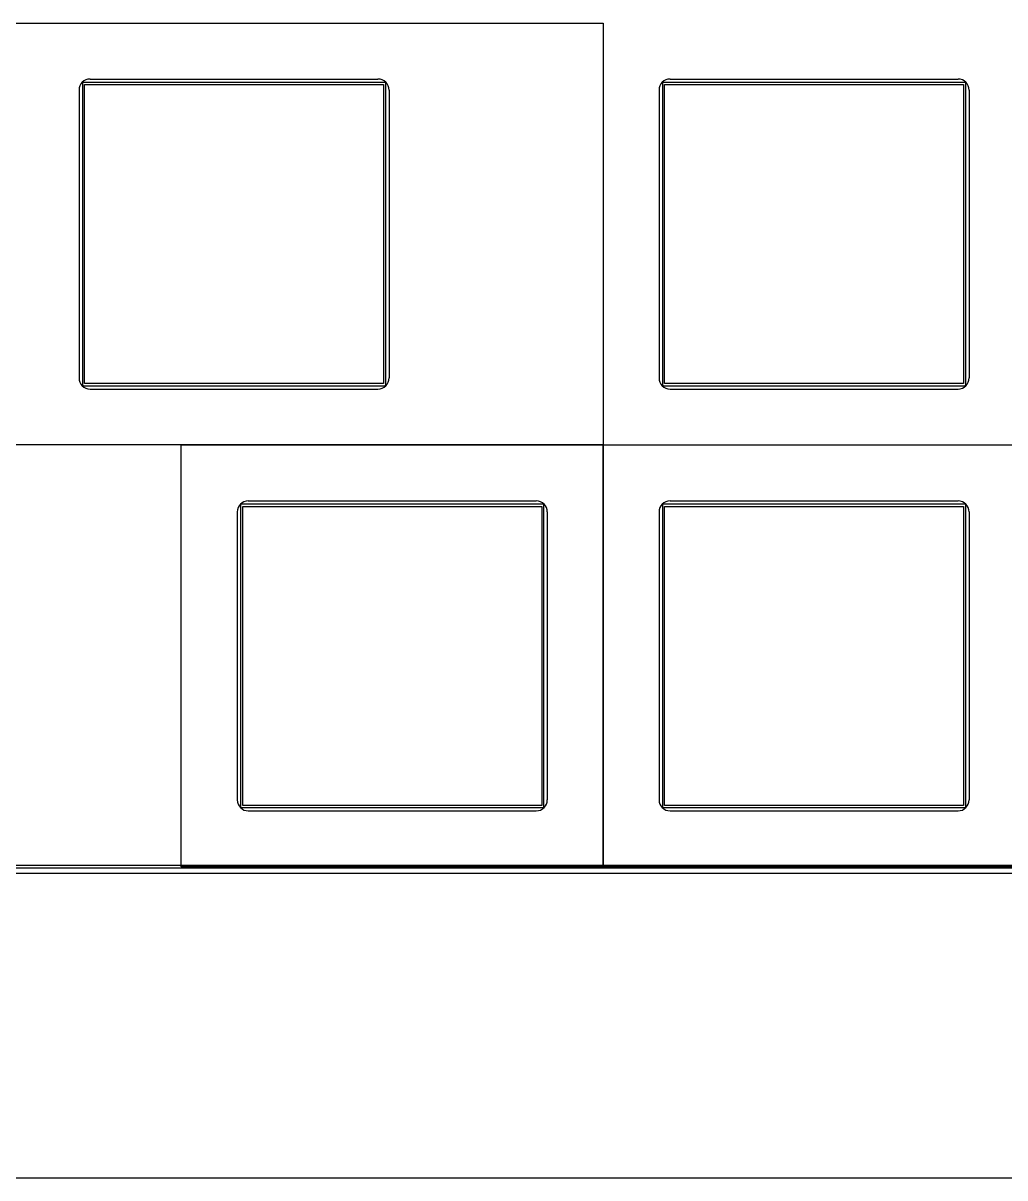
# Model space of a CAD drawing. Header units: millimetres. Extents: x 48 to 497, y 27 to 150.
# Drawn here: x 405.7 to 450, y 26.9 to 79 of the extents above; entities that cross this region are included whole.
import ezdxf

# ---------------------------------------------------------------- set-up
doc = ezdxf.new("R2010")
doc.units = ezdxf.units.MM
doc.layers.add('BLACK', color=20, linetype='Continuous')
doc.layers.add('ref', color=150, linetype='Continuous')

msp = doc.modelspace()

# ---------------------------------------------------------------- linework, layer by layer
for p, q in [((481.812, 40.63), (289.947, 40.63)), ((277.447, 26.88), (494.062, 26.88))]:
    msp.add_line(p, q)
at = {"layer": 'BLACK', "linetype": 'Continuous'}
for p, q in [((408.368, 76.34), (408.353, 76.305)), ((408.353, 76.305), (408.353, 62.705)), ((408.403, 76.355), (408.368, 76.34)), ((422.003, 76.355), (408.403, 76.355)), ((408.453, 62.755), (408.453, 76.255)), ((408.453, 76.255), (421.953, 76.255)), ((421.953, 76.255), (421.953, 62.755)), ((422.039, 76.34), (422.003, 76.355)), ((422.053, 76.305), (422.039, 76.34)), ((422.053, 62.705), (422.053, 76.305)), ((434.562, 76.34), (434.547, 76.305)), ((434.547, 76.305), (434.547, 62.705)), ((434.597, 76.355), (434.562, 76.34)), ((448.197, 76.355), (434.597, 76.355)), ((434.647, 62.755), (434.647, 76.255)), ((434.647, 76.255), (448.147, 76.255)), ((448.147, 76.255), (448.147, 62.755)), ((448.232, 76.34), (448.197, 76.355)), ((448.247, 76.305), (448.232, 76.34)), ((448.247, 62.705), (448.247, 76.305)), ((408.353, 62.705), (408.368, 62.669)), ((408.368, 62.669), (408.403, 62.655)), ((408.403, 62.655), (422.003, 62.655)), ((421.953, 62.755), (408.453, 62.755)), ((422.003, 62.655), (422.039, 62.669)), ((422.039, 62.669), (422.053, 62.705)), ((434.547, 62.705), (434.562, 62.669)), ((434.562, 62.669), (434.597, 62.655)), ((434.597, 62.655), (448.197, 62.655)), ((448.147, 62.755), (434.647, 62.755)), ((448.197, 62.655), (448.232, 62.669)), ((448.232, 62.669), (448.247, 62.705)), ((415.512, 57.29), (415.497, 57.255)), ((415.497, 57.255), (415.497, 43.655)), ((415.547, 57.305), (415.512, 57.29)), ((429.147, 57.305), (415.547, 57.305)), ((415.597, 43.705), (415.597, 57.205)), ((415.597, 57.205), (429.097, 57.205)), ((429.097, 57.205), (429.097, 43.705)), ((429.182, 57.29), (429.147, 57.305)), ((429.197, 57.255), (429.182, 57.29)), ((429.197, 43.655), (429.197, 57.255)), ((434.562, 57.29), (434.547, 57.255)), ((434.547, 57.255), (434.547, 43.655)), ((434.597, 57.305), (434.562, 57.29)), ((448.197, 57.305), (434.597, 57.305)), ((434.647, 43.705), (434.647, 57.205)), ((434.647, 57.205), (448.147, 57.205)), ((448.147, 57.205), (448.147, 43.705)), ((448.232, 57.29), (448.197, 57.305)), ((448.247, 57.255), (448.232, 57.29)), ((448.247, 43.655), (448.247, 57.255)), ((415.497, 43.655), (415.512, 43.619)), ((415.512, 43.619), (415.547, 43.605)), ((415.547, 43.605), (429.147, 43.605)), ((429.097, 43.705), (415.597, 43.705)), ((429.147, 43.605), (429.182, 43.619)), ((429.182, 43.619), (429.197, 43.655)), ((434.547, 43.655), (434.562, 43.619)), ((434.562, 43.619), (434.597, 43.605)), ((434.597, 43.605), (448.197, 43.605)), ((448.147, 43.705), (434.647, 43.705)), ((448.197, 43.605), (448.232, 43.619)), ((448.232, 43.619), (448.247, 43.655)), ((481.083, 40.982), (290.428, 40.982)), ((481.083, 40.982), (290.428, 40.982)), ((290.428, 40.882), (481.083, 40.882)), ((290.428, 40.882), (481.083, 40.882))]:
    msp.add_line(p, q, dxfattribs=at)
at = {"layer": 'ref'}
for p, q in [((408.703, 76.505), (421.703, 76.505)), ((434.897, 76.505), (447.897, 76.505)), ((408.203, 76.005), (408.203, 63.005)), ((422.203, 76.005), (422.203, 63.005)), ((434.397, 76.005), (434.397, 63.005)), ((448.397, 76.005), (448.397, 63.005)), ((408.703, 62.505), (421.703, 62.505)), ((434.897, 62.505), (447.897, 62.505)), ((415.847, 57.455), (428.847, 57.455)), ((434.897, 57.455), (447.897, 57.455)), ((415.347, 56.955), (415.347, 43.955)), ((429.347, 56.955), (429.347, 43.955)), ((434.397, 56.955), (434.397, 43.955)), ((448.397, 56.955), (448.397, 43.955)), ((415.847, 43.455), (428.847, 43.455)), ((434.897, 43.455), (447.897, 43.455))]:
    msp.add_line(p, q, dxfattribs=at)
for points in [[(398.534, 79.03), (431.872, 79.03), (431.872, 59.98), (398.534, 59.98)], [(412.822, 59.98), (431.872, 59.98), (431.872, 40.93), (412.822, 40.93)], [(431.872, 59.98), (450.922, 59.98), (450.922, 40.93), (431.872, 40.93)]]:
    msp.add_lwpolyline(points, close=True, dxfattribs=at)
for centre, start, end in [((408.703, 76.005), 90, 180), ((421.703, 76.005), 0, 90), ((434.897, 76.005), 90, 180), ((447.897, 76.005), 0, 90), ((408.703, 63.005), 180, 270), ((421.703, 63.005), 270, 0), ((434.897, 63.005), 180, 270), ((447.897, 63.005), 270, 0), ((415.847, 56.955), 90, 180), ((428.847, 56.955), 0, 90), ((434.897, 56.955), 90, 180), ((447.897, 56.955), 0, 90), ((415.847, 43.955), 180, 270), ((428.847, 43.955), 270, 0), ((434.897, 43.955), 180, 270), ((447.897, 43.955), 270, 0)]:
    msp.add_arc(centre, 0.5, start, end, dxfattribs=at)

doc.saveas('drawing.dxf')
